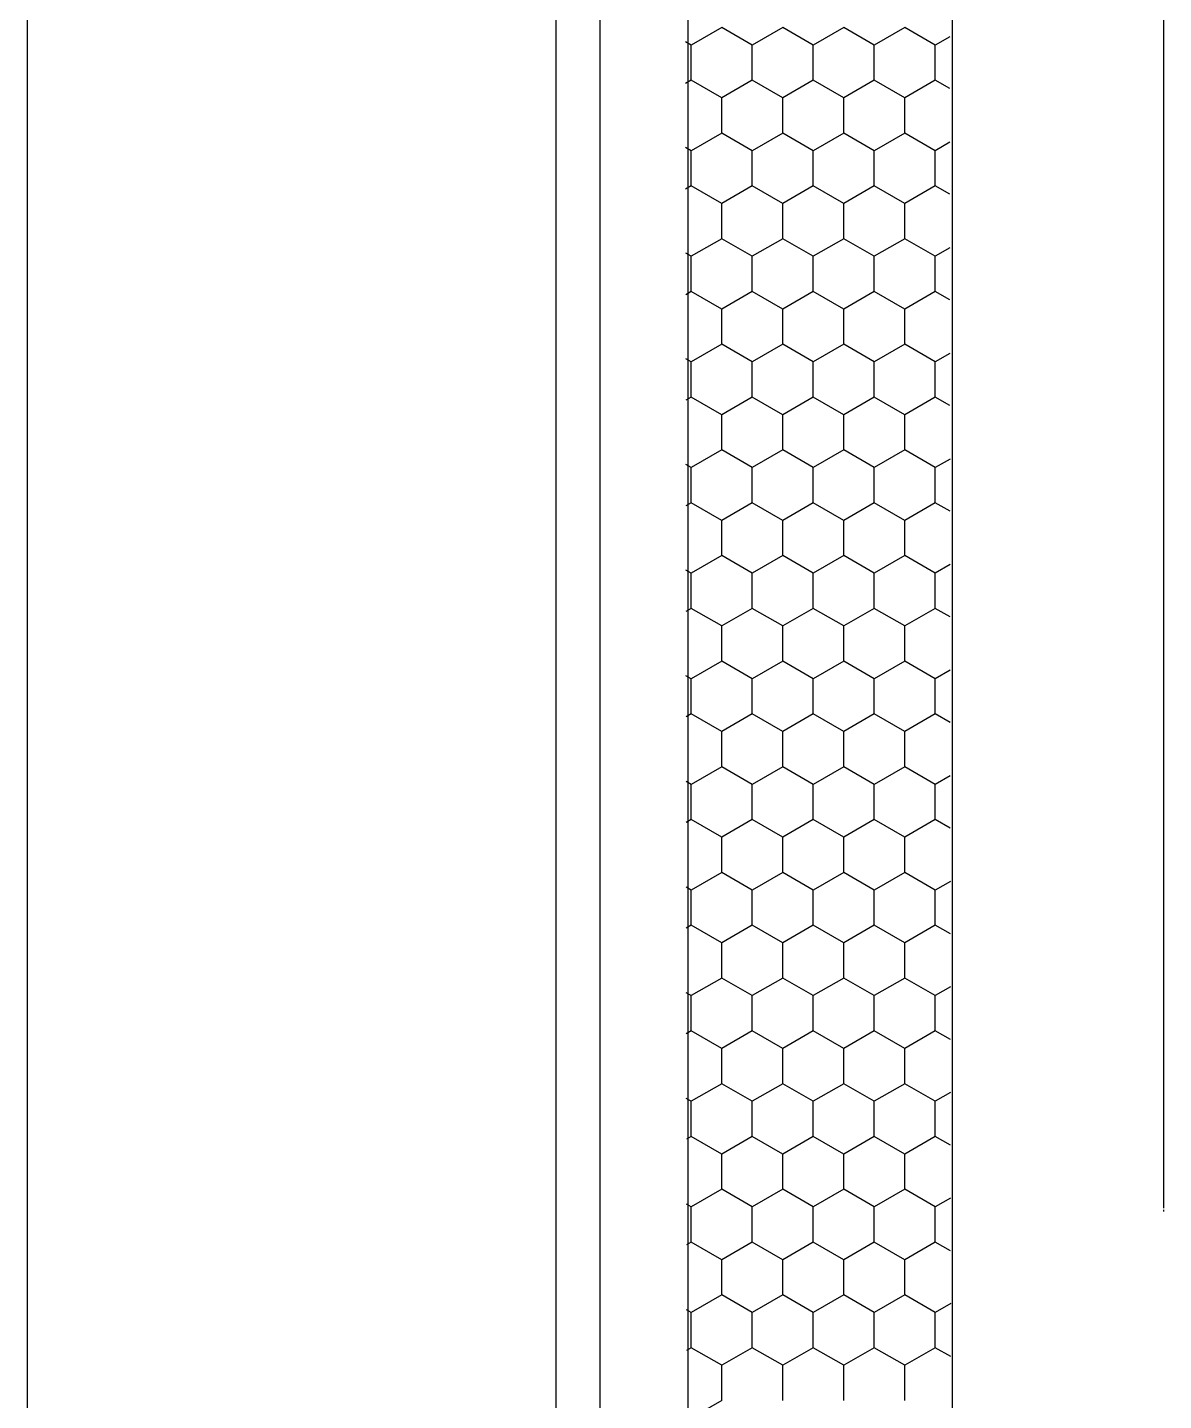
# Model space of a CAD drawing. Extents: x -1029 to 10077, y -1395 to 3524.
# Drawn here: x 575.5 to 640, y -564.5 to -486.5 of the extents above; entities that cross this region are included whole.
import ezdxf

# ---------------------------------------------------------------- set-up
doc = ezdxf.new("R2010")
doc.units = 0
doc.header["$LTSCALE"] = 60
doc.header["$MEASUREMENT"] = 0
doc.linetypes.add('A01$0$D1_Achse', pattern=[2.3, 0, -0.8, 1.5, 0])
for name, color, linetype in [('A01$0$D1_01 Fassadenelemente', 7, 'CONTINUOUS'), ('A01$0$D1_09 Schraffuren', 7, 'CONTINUOUS'), ('A01$0$D1_10 Gelände', 7, 'CONTINUOUS')]:
    doc.layers.add(name, color=color, linetype=linetype)

msp = doc.modelspace()

# ---------------------------------------------------------------- linework, layer by layer
at = {"layer": 'A01$0$D1_01 Fassadenelemente', "color": 252, "linetype": 'Continuous'}
for p, q in [((605.5, 0), (605.5, -711.5)), ((608, 0), (608, -709)), ((613, 0), (613, -704)), ((628, 0), (628, -674)), ((575.5, -1395.228), (575.5, -10))]:
    msp.add_line(p, q, dxfattribs=at)
at = {"layer": 'A01$0$D1_09 Schraffuren', "color": 252}
for p, q in [((614.917, -486.535), (613.185, -487.535)), ((616.649, -487.535), (614.917, -486.535)), ((618.381, -486.535), (616.649, -487.535)), ((620.113, -487.535), (618.381, -486.535)), ((621.845, -486.535), (620.113, -487.535)), ((623.577, -487.535), (621.845, -486.535)), ((625.309, -486.535), (623.577, -487.535)), ((627.042, -487.535), (625.309, -486.535)), ((613.185, -487.535), (612.862, -487.348)), ((627.861, -487.062), (627.042, -487.535)), ((613.185, -489.535), (613.185, -487.535)), ((616.649, -489.535), (616.649, -487.535)), ((620.113, -489.535), (620.113, -487.535)), ((623.577, -489.535), (623.577, -487.535)), ((627.042, -489.535), (627.042, -487.535)), ((613.185, -489.535), (612.863, -489.721)), ((614.917, -490.535), (613.185, -489.535)), ((616.649, -489.535), (614.917, -490.535)), ((618.381, -490.535), (616.649, -489.535)), ((620.113, -489.535), (618.381, -490.535)), ((621.845, -490.535), (620.113, -489.535)), ((623.577, -489.535), (621.845, -490.535)), ((625.309, -490.535), (623.577, -489.535)), ((627.042, -489.535), (625.309, -490.535)), ((627.864, -490.01), (627.042, -489.535)), ((614.917, -492.535), (614.917, -490.535)), ((618.381, -492.535), (618.381, -490.535)), ((621.845, -492.535), (621.845, -490.535)), ((625.309, -492.535), (625.309, -490.535)), ((614.917, -492.535), (613.185, -493.535)), ((616.649, -493.535), (614.917, -492.535)), ((618.381, -492.535), (616.649, -493.535)), ((620.113, -493.535), (618.381, -492.535)), ((621.845, -492.535), (620.113, -493.535)), ((623.577, -493.535), (621.845, -492.535)), ((625.309, -492.535), (623.577, -493.535)), ((627.042, -493.535), (625.309, -492.535)), ((613.185, -493.535), (612.866, -493.351)), ((613.185, -495.535), (613.185, -493.535)), ((616.649, -495.535), (616.649, -493.535)), ((620.113, -495.535), (620.113, -493.535)), ((623.577, -495.535), (623.577, -493.535)), ((627.866, -493.059), (627.042, -493.535)), ((627.042, -495.535), (627.042, -493.535)), ((613.185, -495.535), (612.868, -495.718)), ((614.917, -496.535), (613.185, -495.535)), ((616.649, -495.535), (614.917, -496.535)), ((618.381, -496.535), (616.649, -495.535)), ((620.113, -495.535), (618.381, -496.535)), ((621.845, -496.535), (620.113, -495.535)), ((623.577, -495.535), (621.845, -496.535)), ((625.309, -496.535), (623.577, -495.535)), ((627.042, -495.535), (625.309, -496.535)), ((627.868, -496.012), (627.042, -495.535)), ((614.917, -498.535), (614.917, -496.535)), ((618.381, -498.535), (618.381, -496.535)), ((621.845, -498.535), (621.845, -496.535)), ((625.309, -498.535), (625.309, -496.535)), ((614.917, -498.535), (613.185, -499.535)), ((616.649, -499.535), (614.917, -498.535)), ((618.381, -498.535), (616.649, -499.535)), ((620.113, -499.535), (618.381, -498.535)), ((621.845, -498.535), (620.113, -499.535)), ((623.577, -499.535), (621.845, -498.535)), ((625.309, -498.535), (623.577, -499.535)), ((627.042, -499.535), (625.309, -498.535)), ((627.87, -499.057), (627.042, -499.535)), ((613.185, -499.535), (612.87, -499.353)), ((613.185, -501.535), (613.185, -499.535)), ((616.649, -501.535), (616.649, -499.535)), ((620.113, -501.535), (620.113, -499.535)), ((623.577, -501.535), (623.577, -499.535)), ((627.042, -501.535), (627.042, -499.535)), ((613.185, -501.535), (612.872, -501.716)), ((614.917, -502.535), (613.185, -501.535)), ((616.649, -501.535), (614.917, -502.535)), ((618.381, -502.535), (616.649, -501.535)), ((620.113, -501.535), (618.381, -502.535)), ((621.845, -502.535), (620.113, -501.535)), ((623.577, -501.535), (621.845, -502.535)), ((625.309, -502.535), (623.577, -501.535)), ((627.042, -501.535), (625.309, -502.535)), ((627.872, -502.015), (627.042, -501.535)), ((614.917, -504.535), (614.917, -502.535)), ((618.381, -504.535), (618.381, -502.535)), ((621.845, -504.535), (621.845, -502.535)), ((625.309, -504.535), (625.309, -502.535)), ((614.917, -504.535), (613.185, -505.535)), ((616.649, -505.535), (614.917, -504.535)), ((618.381, -504.535), (616.649, -505.535)), ((620.113, -505.535), (618.381, -504.535)), ((621.845, -504.535), (620.113, -505.535)), ((623.577, -505.535), (621.845, -504.535)), ((625.309, -504.535), (623.577, -505.535)), ((627.042, -505.535), (625.309, -504.535)), ((613.185, -505.535), (612.875, -505.356)), ((627.875, -505.054), (627.042, -505.535)), ((613.185, -507.535), (613.185, -505.535)), ((616.649, -507.535), (616.649, -505.535)), ((620.113, -507.535), (620.113, -505.535)), ((623.577, -507.535), (623.577, -505.535)), ((627.042, -507.535), (627.042, -505.535)), ((613.185, -507.535), (612.877, -507.713)), ((614.917, -508.535), (613.185, -507.535)), ((616.649, -507.535), (614.917, -508.535)), ((618.381, -508.535), (616.649, -507.535)), ((620.113, -507.535), (618.381, -508.535)), ((621.845, -508.535), (620.113, -507.535)), ((623.577, -507.535), (621.845, -508.535)), ((625.309, -508.535), (623.577, -507.535)), ((627.042, -507.535), (625.309, -508.535)), ((627.877, -508.017), (627.042, -507.535)), ((614.917, -510.535), (614.917, -508.535)), ((618.381, -510.535), (618.381, -508.535)), ((621.845, -510.535), (621.845, -508.535)), ((625.309, -510.535), (625.309, -508.535)), ((614.917, -510.535), (613.185, -511.535)), ((616.649, -511.535), (614.917, -510.535)), ((618.381, -510.535), (616.649, -511.535)), ((620.113, -511.535), (618.381, -510.535)), ((621.845, -510.535), (620.113, -511.535)), ((623.577, -511.535), (621.845, -510.535)), ((625.309, -510.535), (623.577, -511.535)), ((627.042, -511.535), (625.309, -510.535)), ((613.185, -511.535), (612.879, -511.358)), ((613.185, -513.535), (613.185, -511.535)), ((616.649, -513.535), (616.649, -511.535)), ((620.113, -513.535), (620.113, -511.535)), ((623.577, -513.535), (623.577, -511.535)), ((627.879, -511.051), (627.042, -511.535)), ((627.042, -513.535), (627.042, -511.535)), ((613.185, -513.535), (612.881, -513.711)), ((614.917, -514.535), (613.185, -513.535)), ((616.649, -513.535), (614.917, -514.535)), ((618.381, -514.535), (616.649, -513.535)), ((620.113, -513.535), (618.381, -514.535)), ((621.845, -514.535), (620.113, -513.535)), ((623.577, -513.535), (621.845, -514.535)), ((625.309, -514.535), (623.577, -513.535)), ((627.042, -513.535), (625.309, -514.535)), ((627.881, -514.02), (627.042, -513.535)), ((614.917, -516.535), (614.917, -514.535)), ((618.381, -516.535), (618.381, -514.535)), ((621.845, -516.535), (621.845, -514.535)), ((625.309, -516.535), (625.309, -514.535)), ((614.917, -516.535), (613.185, -517.535)), ((616.649, -517.535), (614.917, -516.535)), ((618.381, -516.535), (616.649, -517.535)), ((620.113, -517.535), (618.381, -516.535)), ((621.845, -516.535), (620.113, -517.535)), ((623.577, -517.535), (621.845, -516.535)), ((625.309, -516.535), (623.577, -517.535)), ((627.042, -517.535), (625.309, -516.535)), ((627.884, -517.049), (627.042, -517.535)), ((613.185, -517.535), (612.884, -517.361)), ((613.185, -519.535), (613.185, -517.535)), ((616.649, -519.535), (616.649, -517.535)), ((620.113, -519.535), (620.113, -517.535)), ((623.577, -519.535), (623.577, -517.535)), ((627.042, -519.535), (627.042, -517.535)), ((613.185, -519.535), (612.886, -519.708)), ((614.917, -520.535), (613.185, -519.535)), ((616.649, -519.535), (614.917, -520.535)), ((618.381, -520.535), (616.649, -519.535)), ((620.113, -519.535), (618.381, -520.535)), ((621.845, -520.535), (620.113, -519.535)), ((623.577, -519.535), (621.845, -520.535)), ((625.309, -520.535), (623.577, -519.535)), ((627.042, -519.535), (625.309, -520.535)), ((627.886, -520.022), (627.042, -519.535)), ((614.917, -522.535), (614.917, -520.535)), ((618.381, -522.535), (618.381, -520.535)), ((621.845, -522.535), (621.845, -520.535)), ((625.309, -522.535), (625.309, -520.535)), ((614.917, -522.535), (613.185, -523.535)), ((616.649, -523.535), (614.917, -522.535)), ((618.381, -522.535), (616.649, -523.535)), ((620.113, -523.535), (618.381, -522.535)), ((621.845, -522.535), (620.113, -523.535)), ((623.577, -523.535), (621.845, -522.535)), ((625.309, -522.535), (623.577, -523.535)), ((627.042, -523.535), (625.309, -522.535)), ((613.185, -523.535), (612.888, -523.364)), ((627.888, -523.046), (627.042, -523.535)), ((613.185, -525.535), (613.185, -523.535)), ((616.649, -525.535), (616.649, -523.535)), ((620.113, -525.535), (620.113, -523.535)), ((623.577, -525.535), (623.577, -523.535)), ((627.042, -525.535), (627.042, -523.535)), ((613.185, -525.535), (612.89, -525.705)), ((614.917, -526.535), (613.185, -525.535)), ((616.649, -525.535), (614.917, -526.535)), ((618.381, -526.535), (616.649, -525.535)), ((620.113, -525.535), (618.381, -526.535)), ((621.845, -526.535), (620.113, -525.535)), ((623.577, -525.535), (621.845, -526.535)), ((625.309, -526.535), (623.577, -525.535)), ((627.042, -525.535), (625.309, -526.535)), ((627.89, -526.025), (627.042, -525.535)), ((614.917, -528.535), (614.917, -526.535)), ((618.381, -528.535), (618.381, -526.535)), ((621.845, -528.535), (621.845, -526.535)), ((625.309, -528.535), (625.309, -526.535)), ((614.917, -528.535), (613.185, -529.535)), ((616.649, -529.535), (614.917, -528.535)), ((618.381, -528.535), (616.649, -529.535)), ((620.113, -529.535), (618.381, -528.535)), ((621.845, -528.535), (620.113, -529.535)), ((623.577, -529.535), (621.845, -528.535)), ((625.309, -528.535), (623.577, -529.535)), ((627.042, -529.535), (625.309, -528.535)), ((613.185, -529.535), (612.893, -529.366)), ((613.185, -531.535), (613.185, -529.535)), ((616.649, -531.535), (616.649, -529.535)), ((620.113, -531.535), (620.113, -529.535)), ((623.577, -531.535), (623.577, -529.535)), ((627.892, -529.044), (627.042, -529.535)), ((627.042, -531.535), (627.042, -529.535)), ((613.185, -531.535), (612.894, -531.703)), ((614.917, -532.535), (613.185, -531.535)), ((616.649, -531.535), (614.917, -532.535)), ((618.381, -532.535), (616.649, -531.535)), ((620.113, -531.535), (618.381, -532.535)), ((621.845, -532.535), (620.113, -531.535)), ((623.577, -531.535), (621.845, -532.535)), ((625.309, -532.535), (623.577, -531.535)), ((627.042, -531.535), (625.309, -532.535)), ((627.895, -532.028), (627.042, -531.535)), ((614.917, -534.535), (614.917, -532.535)), ((618.381, -534.535), (618.381, -532.535)), ((621.845, -534.535), (621.845, -532.535)), ((625.309, -534.535), (625.309, -532.535)), ((614.917, -534.535), (613.185, -535.535)), ((616.649, -535.535), (614.917, -534.535)), ((618.381, -534.535), (616.649, -535.535)), ((620.113, -535.535), (618.381, -534.535)), ((621.845, -534.535), (620.113, -535.535)), ((623.577, -535.535), (621.845, -534.535)), ((625.309, -534.535), (623.577, -535.535)), ((627.042, -535.535), (625.309, -534.535)), ((627.897, -535.041), (627.042, -535.535)), ((613.185, -535.535), (612.897, -535.369)), ((613.185, -537.535), (613.185, -535.535)), ((616.649, -537.535), (616.649, -535.535)), ((620.113, -537.535), (620.113, -535.535)), ((623.577, -537.535), (623.577, -535.535)), ((627.042, -537.535), (627.042, -535.535)), ((613.185, -537.535), (612.899, -537.7)), ((614.917, -538.535), (613.185, -537.535)), ((616.649, -537.535), (614.917, -538.535)), ((618.381, -538.535), (616.649, -537.535)), ((620.113, -537.535), (618.381, -538.535)), ((621.845, -538.535), (620.113, -537.535)), ((623.577, -537.535), (621.845, -538.535)), ((625.309, -538.535), (623.577, -537.535)), ((627.042, -537.535), (625.309, -538.535)), ((627.899, -538.03), (627.042, -537.535)), ((614.917, -540.535), (614.917, -538.535)), ((618.381, -540.535), (618.381, -538.535)), ((621.845, -540.535), (621.845, -538.535)), ((625.309, -540.535), (625.309, -538.535)), ((614.917, -540.535), (613.185, -541.535)), ((616.649, -541.535), (614.917, -540.535)), ((618.381, -540.535), (616.649, -541.535)), ((620.113, -541.535), (618.381, -540.535)), ((621.845, -540.535), (620.113, -541.535)), ((623.577, -541.535), (621.845, -540.535)), ((625.309, -540.535), (623.577, -541.535)), ((627.042, -541.535), (625.309, -540.535)), ((627.901, -541.039), (627.042, -541.535)), ((613.185, -541.535), (612.902, -541.371)), ((613.185, -543.535), (613.185, -541.535)), ((616.649, -543.535), (616.649, -541.535)), ((620.113, -543.535), (620.113, -541.535)), ((623.577, -543.535), (623.577, -541.535)), ((627.042, -543.535), (627.042, -541.535)), ((613.185, -543.535), (612.903, -543.698)), ((614.917, -544.535), (613.185, -543.535)), ((616.649, -543.535), (614.917, -544.535)), ((618.381, -544.535), (616.649, -543.535)), ((620.113, -543.535), (618.381, -544.535)), ((621.845, -544.535), (620.113, -543.535)), ((623.577, -543.535), (621.845, -544.535)), ((625.309, -544.535), (623.577, -543.535)), ((627.042, -543.535), (625.309, -544.535)), ((627.904, -544.033), (627.042, -543.535)), ((614.917, -546.535), (614.917, -544.535)), ((618.381, -546.535), (618.381, -544.535)), ((621.845, -546.535), (621.845, -544.535)), ((625.309, -546.535), (625.309, -544.535)), ((614.917, -546.535), (613.185, -547.535)), ((616.649, -547.535), (614.917, -546.535)), ((618.381, -546.535), (616.649, -547.535)), ((620.113, -547.535), (618.381, -546.535)), ((621.845, -546.535), (620.113, -547.535)), ((623.577, -547.535), (621.845, -546.535)), ((625.309, -546.535), (623.577, -547.535)), ((627.042, -547.535), (625.309, -546.535)), ((613.185, -547.535), (612.906, -547.374)), ((613.185, -549.535), (613.185, -547.535)), ((616.649, -549.535), (616.649, -547.535)), ((620.113, -549.535), (620.113, -547.535)), ((623.577, -549.535), (623.577, -547.535)), ((627.906, -547.036), (627.042, -547.535)), ((627.042, -549.535), (627.042, -547.535)), ((613.185, -549.535), (612.908, -549.695)), ((614.917, -550.535), (613.185, -549.535)), ((616.649, -549.535), (614.917, -550.535)), ((618.381, -550.535), (616.649, -549.535)), ((620.113, -549.535), (618.381, -550.535)), ((621.845, -550.535), (620.113, -549.535)), ((623.577, -549.535), (621.845, -550.535)), ((625.309, -550.535), (623.577, -549.535)), ((627.042, -549.535), (625.309, -550.535)), ((627.908, -550.035), (627.042, -549.535)), ((614.917, -552.535), (614.917, -550.535)), ((618.381, -552.535), (618.381, -550.535)), ((621.845, -552.535), (621.845, -550.535)), ((625.309, -552.535), (625.309, -550.535)), ((614.917, -552.535), (613.185, -553.535)), ((616.649, -553.535), (614.917, -552.535)), ((618.381, -552.535), (616.649, -553.535)), ((620.113, -553.535), (618.381, -552.535)), ((621.845, -552.535), (620.113, -553.535)), ((623.577, -553.535), (621.845, -552.535)), ((625.309, -552.535), (623.577, -553.535)), ((627.042, -553.535), (625.309, -552.535)), ((613.185, -553.535), (612.911, -553.376)), ((613.185, -555.535), (613.185, -553.535)), ((616.649, -555.535), (616.649, -553.535)), ((620.113, -555.535), (620.113, -553.535)), ((623.577, -555.535), (623.577, -553.535)), ((627.91, -553.033), (627.042, -553.535)), ((627.042, -555.535), (627.042, -553.535)), ((613.185, -555.535), (612.912, -555.693)), ((614.917, -556.535), (613.185, -555.535)), ((616.649, -555.535), (614.917, -556.535)), ((618.381, -556.535), (616.649, -555.535)), ((620.113, -555.535), (618.381, -556.535)), ((621.845, -556.535), (620.113, -555.535)), ((623.577, -555.535), (621.845, -556.535)), ((625.309, -556.535), (623.577, -555.535)), ((627.042, -555.535), (625.309, -556.535)), ((627.912, -556.038), (627.042, -555.535)), ((614.917, -558.535), (614.917, -556.535)), ((618.381, -558.535), (618.381, -556.535)), ((621.845, -558.535), (621.845, -556.535)), ((625.309, -558.535), (625.309, -556.535)), ((614.917, -558.535), (613.185, -559.535)), ((616.649, -559.535), (614.917, -558.535)), ((618.381, -558.535), (616.649, -559.535)), ((620.113, -559.535), (618.381, -558.535)), ((621.845, -558.535), (620.113, -559.535)), ((623.577, -559.535), (621.845, -558.535)), ((625.309, -558.535), (623.577, -559.535)), ((627.042, -559.535), (625.309, -558.535)), ((627.915, -559.031), (627.042, -559.535)), ((613.185, -559.535), (612.915, -559.379)), ((613.185, -561.535), (613.185, -559.535)), ((616.649, -561.535), (616.649, -559.535)), ((620.113, -561.535), (620.113, -559.535)), ((623.577, -561.535), (623.577, -559.535)), ((627.042, -561.535), (627.042, -559.535)), ((613.185, -561.535), (612.917, -561.69)), ((614.917, -562.535), (613.185, -561.535)), ((616.649, -561.535), (614.917, -562.535)), ((618.381, -562.535), (616.649, -561.535)), ((620.113, -561.535), (618.381, -562.535)), ((621.845, -562.535), (620.113, -561.535)), ((623.577, -561.535), (621.845, -562.535)), ((625.309, -562.535), (623.577, -561.535)), ((627.042, -561.535), (625.309, -562.535)), ((627.917, -562.04), (627.042, -561.535)), ((614.917, -564.535), (614.917, -562.535)), ((618.381, -564.535), (618.381, -562.535)), ((621.845, -564.535), (621.845, -562.535)), ((625.309, -564.535), (625.309, -562.535)), ((614.917, -564.535), (613.185, -565.535))]:
    msp.add_line(p, q, dxfattribs=at)
at = {"layer": 'A01$0$D1_10 Gelände', "color": 252, "linetype": 'A01$0$D1_Achse'}
msp.add_line((640, -0.903), (640, -606), dxfattribs=at)

doc.saveas('drawing.dxf')
